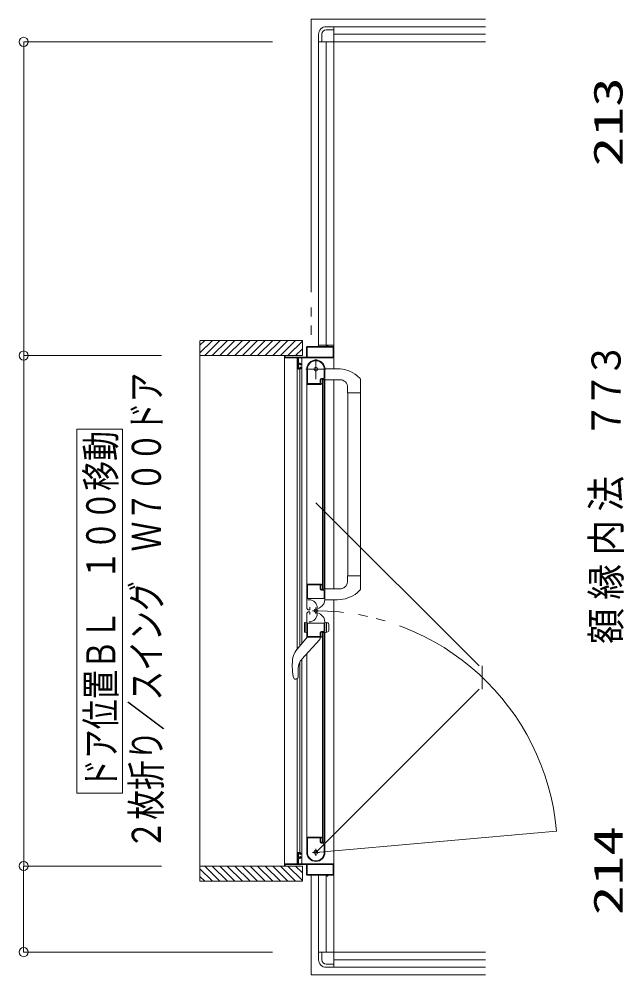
# Model space of a CAD drawing. Units: millimetres on the paper. Extents: x -305 to 305, y -152 to 152.
# Drawn here: x -128.2 to -88.3, y 8.6 to 71.6 of the extents above; entities that cross this region are included whole.
import ezdxf
from ezdxf.enums import TextEntityAlignment as Align

# ---------------------------------------------------------------- set-up
doc = ezdxf.new("R2010")
doc.units = ezdxf.units.MM
doc.linetypes.add('LONG_CHAIN', pattern=[21, 18, -1, 1, -1])
doc.linetypes.add('LONG_DOUBLE_CHAIN', pattern=[21.8, 18, -1, 0.6, -0.6, 0.6, -1])
doc.layers.add('0-0_0', color=7, linetype='Continuous', lineweight=9)
doc.layers.add('0-1_VIEW0001', color=7, linetype='Continuous', lineweight=9)
doc.styles.add('ＭＳ ゴシック', font='')
doc.styles.get('ＭＳ ゴシック').set_extended_font_data('MS Gothic')

# ---------------------------------------------------------------- blocks, each defined once
blk = doc.blocks.new('_ORIGIN')
at = {"layer": '0-0_0'}
blk.add_line((0, 0), (-1, 0), dxfattribs=at)
blk.add_circle((0, 0), 0.5, dxfattribs=at)

msp = doc.modelspace()

# ---------------------------------------------------------------- linework, layer by layer
at = {"layer": '0-1_VIEW0001', "linetype": 'LONG_DOUBLE_CHAIN'}
for p, q in [((-108.934, 71.573), (-108.934, 49.998)), ((-97.434, 71.573), (-108.934, 71.573)), ((-108.619, 39.695), (-97.859, 28.934)), ((-97.659, 28.934), (-97.659, 27.408)), ((-108.619, 16.648), (-97.859, 27.408)), ((-92.755, 18.036), (-108.619, 16.648)), ((-108.934, 15.148), (-108.934, 8.573)), ((-97.434, 8.573), (-108.934, 8.573))]:
    msp.add_line(p, q, dxfattribs=at)
at = {"layer": '0-1_VIEW0001'}
for p, q in [((-108.434, 70.073), (-108.434, 70.573)), ((-108.234, 70.073), (-108.234, 70.573)), ((-107.434, 71.073), (-107.934, 71.073)), ((-107.934, 70.873), (-107.434, 70.873)), ((-107.434, 71.073), (-97.434, 71.073)), ((-107.434, 49.948), (-107.434, 71.073)), ((-97.434, 71.073), (-107.434, 71.073)), ((-107.434, 71.073), (-107.434, 70.673)), ((-107.434, 70.573), (-97.434, 70.573)), ((-111.474, 70.073), (-127.882, 70.073)), ((-108.434, 49.998), (-108.434, 70.073)), ((-108.434, 70.073), (-97.434, 70.073)), ((-108.434, 70.073), (-108.434, 49.998)), ((-108.034, 70.073), (-108.434, 70.073)), ((-107.934, 49.998), (-107.934, 70.073)), ((-127.882, 69.473), (-127.882, 49.998)), ((-116.259, 50.398), (-109.509, 50.398)), ((-116.259, 49.583), (-115.444, 50.398)), ((-116.259, 50.078), (-115.939, 50.398)), ((-116.259, 50.347), (-116.259, 14.748)), ((-115.949, 49.398), (-114.949, 50.398)), ((-115.454, 49.398), (-114.454, 50.398)), ((-114.959, 49.398), (-113.959, 50.398)), ((-114.459, 49.398), (-113.459, 50.398)), ((-113.959, 49.398), (-112.959, 50.398)), ((-113.459, 49.398), (-112.459, 50.398)), ((-112.959, 49.398), (-111.959, 50.398)), ((-112.459, 49.398), (-111.459, 50.398)), ((-111.959, 49.398), (-110.959, 50.398)), ((-111.459, 49.398), (-110.459, 50.398)), ((-110.959, 49.398), (-109.959, 50.398)), ((-110.459, 49.398), (-109.509, 50.348)), ((-109.959, 49.398), (-109.509, 49.848)), ((-109.509, 49.399), (-109.509, 50.398)), ((-109.234, 49.948), (-109.234, 49.313)), ((-109.189, 49.938), (-109.189, 49.313)), ((-107.889, 49.998), (-109.184, 49.998)), ((-107.494, 49.953), (-109.174, 49.953)), ((-108.434, 50.073), (-107.434, 50.073)), ((-107.874, 50.063), (-107.874, 50.013)), ((-107.844, 50.073), (-107.864, 50.073)), ((-107.834, 50.013), (-107.834, 50.063)), ((-107.484, 49.998), (-107.819, 49.998)), ((-107.479, 49.313), (-107.479, 49.938)), ((-107.434, 49.95), (-107.434, 48.524)), ((-118.799, 49.398), (-127.882, 49.398)), ((-116.259, 49.398), (-109.509, 49.398)), ((-110.684, 49.383), (-110.684, 49.263)), ((-110.684, 15.898), (-110.684, 49.248)), ((-110.669, 49.248), (-109.834, 49.248)), ((-110.634, 49.313), (-110.634, 49.383)), ((-109.249, 49.298), (-110.619, 49.298)), ((-109.857, 30.019), (-109.857, 49.248)), ((-109.819, 49.233), (-109.819, 48.548)), ((-109.769, 48.913), (-109.769, 49.233)), ((-109.754, 49.248), (-107.459, 49.248)), ((-109.541, 30.403), (-109.541, 49.248)), ((-109.174, 49.298), (-107.494, 49.298)), ((-127.882, 48.798), (-127.882, 16.348)), ((-109.769, 48.568), (-109.769, 48.838)), ((-109.669, 48.898), (-109.754, 48.898)), ((-109.754, 48.853), (-109.684, 48.853)), ((-109.684, 48.553), (-109.754, 48.553)), ((-109.669, 48.838), (-109.669, 48.793)), ((-109.669, 48.613), (-109.669, 48.568)), ((-109.654, 48.778), (-109.634, 48.778)), ((-109.634, 48.628), (-109.654, 48.628)), ((-109.619, 48.793), (-109.619, 48.848)), ((-109.619, 48.548), (-109.619, 48.613)), ((-109.169, 48.572), (-109.169, 47.558)), ((-107.191, 48.523), (-108.009, 48.526)), ((-109.769, 48.498), (-109.669, 48.498)), ((-109.681, 30.233), (-109.681, 48.498)), ((-109.219, 48.499), (-109.219, 34.323)), ((-108.254, 47.893), (-108.139, 47.893)), ((-108.064, 47.968), (-108.064, 48.498)), ((-108.019, 47.513), (-108.019, 48.498)), ((-105.896, 48.061), (-105.697, 47.877)), ((-109.209, 47.498), (-108.268, 47.498)), ((-109.159, 47.548), (-108.339, 47.548)), ((-108.329, 47.558), (-108.329, 47.818)), ((-108.284, 47.573), (-108.284, 47.798)), ((-108.255, 47.505), (-108.246, 47.52)), ((-108.244, 47.527), (-108.244, 47.533)), ((-108.234, 47.848), (-108.109, 47.848)), ((-108.184, 47.823), (-108.084, 47.823)), ((-108.184, 33.998), (-108.184, 47.823)), ((-108.084, 33.998), (-108.084, 47.823)), ((-108.082, 47.52), (-108.073, 47.505)), ((-108.061, 47.498), (-108.034, 47.498)), ((-108.034, 34.323), (-108.034, 47.498)), ((-107.024, 47.803), (-108.019, 47.803)), ((-107.434, 47.798), (-107.434, 34.024)), ((-106.524, 46.948), (-106.524, 47.303)), ((-105.669, 46.948), (-105.669, 47.808)), ((-106.524, 46.948), (-105.669, 46.948)), ((-106.519, 46.948), (-106.519, 34.874)), ((-105.669, 46.948), (-105.669, 34.012)), ((-121.377, 44.548), (-124.377, 44.548)), ((-124.377, 20.548), (-124.377, 44.548)), ((-121.377, 20.548), (-121.377, 44.548)), ((-106.524, 34.874), (-106.524, 34.519)), ((-106.524, 34.874), (-105.669, 34.874)), ((-109.219, 34.354), (-109.219, 32.784)), ((-109.219, 34.323), (-108.268, 34.323)), ((-109.169, 34.263), (-109.169, 33.403)), ((-108.344, 34.273), (-109.159, 34.273)), ((-108.329, 34.008), (-108.329, 34.258)), ((-108.284, 34.023), (-108.284, 34.248)), ((-108.246, 34.302), (-108.255, 34.316)), ((-108.244, 34.288), (-108.244, 34.294)), ((-108.073, 34.316), (-108.082, 34.302)), ((-108.034, 34.323), (-108.061, 34.323)), ((-108.019, 34.308), (-108.019, 33.322)), ((-106.955, 34.024), (-108.009, 34.024)), ((-109.159, 33.393), (-108.079, 33.393)), ((-108.139, 33.933), (-108.254, 33.933)), ((-108.109, 33.973), (-108.234, 33.973)), ((-108.084, 33.998), (-108.184, 33.998)), ((-108.064, 33.408), (-108.064, 33.858)), ((-105.894, 33.761), (-105.697, 33.944)), ((-109.145, 33.303), (-109.065, 33.303)), ((-109.014, 32.658), (-109.014, 32.808)), ((-108.525, 32.763), (-108.525, 32.383)), ((-108.449, 32.727), (-108.319, 32.802)), ((-107.191, 33.298), (-108.009, 33.296)), ((-107.434, 33.298), (-107.434, 15.198)), ((-107.434, 9.073), (-107.434, 33.298)), ((-109.219, 30.793), (-109.219, 32.363)), ((-109.069, 32.633), (-109.039, 32.633)), ((-109.069, 32.513), (-109.039, 32.513)), ((-109.014, 32.488), (-109.014, 32.338)), ((-108.449, 32.419), (-108.319, 32.344)), ((-109.369, 31.756), (-109.369, 31.19)), ((-109.319, 31.149), (-109.319, 31.796)), ((-109.169, 30.883), (-109.169, 31.743)), ((-109.159, 31.753), (-108.079, 31.753)), ((-108.064, 31.738), (-108.064, 31.288)), ((-108.019, 30.838), (-108.019, 31.824)), ((-108.019, 31.823), (-107.825, 31.77)), ((-107.919, 31.149), (-107.919, 31.796)), ((-107.769, 31.698), (-107.769, 31.247)), ((-109.219, 31.123), (-109.343, 31.156)), ((-108.344, 30.873), (-109.159, 30.873)), ((-108.329, 31.138), (-108.329, 30.888)), ((-108.284, 31.123), (-108.284, 30.898)), ((-108.139, 31.213), (-108.254, 31.213)), ((-108.109, 31.173), (-108.234, 31.173)), ((-108.184, 31.148), (-108.184, 17.323)), ((-108.084, 31.148), (-108.184, 31.148)), ((-108.084, 31.148), (-108.084, 17.323)), ((-108.019, 31.123), (-107.825, 31.175)), ((-109.932, 29.928), (-109.194, 30.823)), ((-108.373, 30.661), (-109.551, 29.373)), ((-108.268, 30.823), (-109.209, 30.823)), ((-108.344, 30.823), (-108.344, 30.732)), ((-108.246, 30.845), (-108.255, 30.83)), ((-108.244, 30.858), (-108.244, 30.852)), ((-108.073, 30.83), (-108.082, 30.845)), ((-108.034, 30.823), (-108.061, 30.823)), ((-108.034, 30.823), (-108.034, 17.648)), ((-109.219, 16.648), (-109.219, 29.736)), ((-109.681, 16.648), (-109.681, 29.188)), ((-109.541, 15.898), (-109.541, 29.385)), ((-109.778, 28.789), (-109.778, 28.27)), ((-110.112, 28.236), (-110.068, 28.121)), ((-110.041, 28.087), (-110.068, 28.121)), ((-110.041, 28.087), (-110.04, 28.086)), ((-109.916, 28.073), (-109.998, 28.073)), ((-109.857, 15.898), (-109.857, 28.073)), ((-109.84, 28.109), (-109.841, 28.106)), ((-121.377, 20.548), (-124.377, 20.548)), ((-109.209, 17.648), (-108.268, 17.648)), ((-108.255, 17.641), (-108.246, 17.627)), ((-108.082, 17.627), (-108.073, 17.641)), ((-108.061, 17.648), (-108.034, 17.648)), ((-109.169, 16.574), (-109.169, 17.588)), ((-109.159, 17.598), (-108.339, 17.598)), ((-108.329, 17.588), (-108.329, 17.328)), ((-108.284, 17.573), (-108.284, 17.348)), ((-108.254, 17.253), (-108.139, 17.253)), ((-108.244, 17.619), (-108.244, 17.613)), ((-108.234, 17.298), (-108.109, 17.298)), ((-108.184, 17.323), (-108.084, 17.323)), ((-108.064, 17.178), (-108.064, 16.648)), ((-108.019, 17.633), (-108.019, 16.648)), ((-109.819, 15.913), (-109.819, 16.598)), ((-109.769, 16.648), (-109.669, 16.648)), ((-109.769, 16.578), (-109.769, 16.308)), ((-109.684, 16.593), (-109.754, 16.593)), ((-109.669, 16.533), (-109.669, 16.578)), ((-109.634, 16.518), (-109.654, 16.518)), ((-109.619, 16.598), (-109.619, 16.533)), ((-110.684, 15.763), (-110.684, 15.883)), ((-110.669, 15.898), (-109.834, 15.898)), ((-110.634, 15.833), (-110.634, 15.763)), ((-109.249, 15.848), (-110.619, 15.848)), ((-109.769, 16.233), (-109.769, 15.913)), ((-109.754, 16.293), (-109.684, 16.293)), ((-109.669, 16.248), (-109.754, 16.248)), ((-109.754, 15.898), (-107.459, 15.898)), ((-109.669, 16.308), (-109.669, 16.353)), ((-109.654, 16.368), (-109.634, 16.368)), ((-109.619, 16.353), (-109.619, 16.298)), ((-109.234, 15.198), (-109.234, 15.833)), ((-109.189, 15.208), (-109.189, 15.833)), ((-109.174, 15.848), (-107.494, 15.848)), ((-107.479, 15.833), (-107.479, 15.208)), ((-118.799, 15.748), (-127.883, 15.748)), ((-127.883, 10.673), (-127.883, 15.148)), ((-118.799, 15.748), (-127.882, 15.748)), ((-116.259, 15.748), (-109.509, 15.748)), ((-116.259, 15.563), (-115.444, 14.748)), ((-115.949, 15.748), (-114.949, 14.748)), ((-115.454, 15.748), (-114.454, 14.748)), ((-114.959, 15.748), (-113.959, 14.748)), ((-114.459, 15.748), (-113.459, 14.748)), ((-113.959, 15.748), (-112.959, 14.748)), ((-113.459, 15.748), (-112.459, 14.748)), ((-112.959, 15.748), (-111.959, 14.748)), ((-112.459, 15.748), (-111.459, 14.748)), ((-111.959, 15.748), (-110.959, 14.748)), ((-111.459, 15.748), (-110.459, 14.748)), ((-110.959, 15.748), (-109.959, 14.748)), ((-110.459, 15.748), (-109.509, 14.798)), ((-109.959, 15.748), (-109.509, 15.298)), ((-107.889, 15.148), (-109.184, 15.148)), ((-107.494, 15.193), (-109.174, 15.193)), ((-108.434, 10.073), (-108.434, 15.148)), ((-108.434, 15.148), (-108.434, 10.073)), ((-107.934, 10.073), (-107.934, 15.148)), ((-107.874, 15.083), (-107.874, 15.133)), ((-107.834, 15.133), (-107.834, 15.083)), ((-107.484, 15.148), (-107.819, 15.148)), ((-116.259, 15.068), (-115.939, 14.748)), ((-107.844, 15.073), (-107.864, 15.073)), ((-111.474, 10.073), (-127.883, 10.073)), ((-108.434, 10.073), (-97.434, 10.073)), ((-108.034, 10.073), (-108.434, 10.073)), ((-108.434, 10.073), (-108.434, 9.573)), ((-108.234, 10.073), (-108.234, 9.573)), ((-107.434, 9.573), (-97.434, 9.573)), ((-107.434, 9.073), (-107.434, 9.473)), ((-107.934, 9.273), (-107.434, 9.273)), ((-107.434, 9.073), (-107.934, 9.073)), ((-107.434, 9.073), (-97.434, 9.073)), ((-97.434, 9.073), (-107.434, 9.073))]:
    msp.add_line(p, q, dxfattribs=at)
at = {"layer": '0-1_VIEW0001', "linetype": 'LONG_CHAIN'}
for p, q in [((-108.619, 47.848), (-108.619, 49.148)), ((-107.969, 48.498), (-109.269, 48.498)), ((-108.619, 32.786), (-108.619, 32.361)), ((-108.832, 32.573), (-108.44, 32.573)), ((-108.849, 16.648), (-108.389, 16.648)), ((-108.619, 16.418), (-108.619, 16.878))]:
    msp.add_line(p, q, dxfattribs=at)
at = {"layer": '0-1_VIEW0001', "color": 5}
msp.add_line((-109.509, 15.748), (-116.259, 15.748), dxfattribs=at)
at = {"layer": '0-1_VIEW0001'}
for points in [[(-109.219, 31.123), (-109.219, 31.823), (-109.343, 31.789)], [(-109.998, 28.073), (-110, 28.073), (-110.002, 28.074), (-110.005, 28.074), (-110.007, 28.074), (-110.009, 28.074), (-110.011, 28.075), (-110.013, 28.075), (-110.016, 28.076), (-110.018, 28.076), (-110.02, 28.076), (-110.022, 28.077), (-110.025, 28.078), (-110.027, 28.078), (-110.029, 28.079), (-110.031, 28.08), (-110.033, 28.081), (-110.035, 28.082), (-110.037, 28.084), (-110.039, 28.085), (-110.04, 28.086)], [(-109.839, 28.109), (-109.838, 28.11), (-109.838, 28.111), (-109.837, 28.112), (-109.836, 28.113), (-109.835, 28.114), (-109.834, 28.116), (-109.833, 28.117), (-109.831, 28.118), (-109.83, 28.12), (-109.829, 28.121), (-109.828, 28.122), (-109.827, 28.124), (-109.826, 28.125), (-109.825, 28.127), (-109.824, 28.128), (-109.823, 28.13), (-109.822, 28.131), (-109.821, 28.133), (-109.82, 28.135), (-109.818, 28.138), (-109.816, 28.141), (-109.814, 28.144), (-109.812, 28.147), (-109.81, 28.151), (-109.808, 28.154), (-109.806, 28.158), (-109.804, 28.161), (-109.802, 28.165), (-109.8, 28.169), (-109.799, 28.173), (-109.797, 28.177), (-109.796, 28.18), (-109.794, 28.184), (-109.793, 28.188), (-109.791, 28.192), (-109.79, 28.196), (-109.789, 28.2), (-109.787, 28.205), (-109.786, 28.209)], [(-109.786, 28.209), (-109.785, 28.213), (-109.784, 28.217), (-109.783, 28.221), (-109.782, 28.226), (-109.782, 28.23), (-109.781, 28.234), (-109.78, 28.238), (-109.78, 28.243), (-109.779, 28.247), (-109.779, 28.252), (-109.779, 28.254), (-109.778, 28.256), (-109.778, 28.258), (-109.778, 28.26), (-109.778, 28.262), (-109.778, 28.264), (-109.778, 28.267), (-109.778, 28.269), (-109.778, 28.271), (-109.778, 28.273)], [(-116.259, 14.748), (-109.509, 14.748), (-109.509, 15.749)]]:
    msp.add_lwpolyline(points, dxfattribs=at)
for centre, radius in [((-108.619, 48.498), 0.125), ((-108.619, 32.573), 0.113), ((-108.619, 16.648), 0.125)]:
    msp.add_circle(centre, radius, dxfattribs=at)
for centre, radius, start, end in [((-107.934, 70.573), 0.5, 90, 180), ((-107.934, 70.573), 0.3, 90, 180), ((-109.184, 49.948), 0.05, 90, 180), ((-109.174, 49.938), 0.015, 90, 180), ((-107.889, 50.013), 0.015, 270, 0), ((-107.864, 50.063), 0.01, 90, 180), ((-107.844, 50.063), 0.01, 0, 90), ((-107.819, 50.013), 0.015, 180, 270), ((-107.494, 49.938), 0.015, 0, 90), ((-107.484, 49.948), 0.05, 0, 90), ((-110.669, 49.383), 0.015, 90, 180), ((-110.669, 49.263), 0.015, 180, 270), ((-110.649, 49.383), 0.015, 0, 90), ((-110.619, 49.313), 0.015, 180, 270), ((-109.834, 49.233), 0.015, 0, 90), ((-109.754, 49.233), 0.015, 90, 180), ((-109.249, 49.313), 0.015, 270, 0), ((-109.174, 49.313), 0.015, 180, 270), ((-107.494, 49.313), 0.015, 270, 0), ((-107.459, 49.273), 0.025, 270, 0), ((-109.769, 48.548), 0.05, 180, 270), ((-109.754, 48.913), 0.015, 180, 270), ((-109.754, 48.838), 0.015, 90, 180), ((-109.754, 48.568), 0.015, 180, 270), ((-109.684, 48.838), 0.015, 0, 90), ((-109.684, 48.568), 0.015, 270, 0), ((-109.669, 48.848), 0.05, 0, 90), ((-109.654, 48.793), 0.015, 180, 270), ((-109.654, 48.613), 0.015, 90, 180), ((-109.669, 48.548), 0.05, 270, 0), ((-109.634, 48.793), 0.015, 270, 0), ((-109.634, 48.613), 0.015, 0, 90), ((-108.619, 48.498), 0.6, 0, 180), ((-108.619, 48.498), 0.555, 0, 172.23293), ((-109.159, 48.572), 0.01, 172.23293, 180), ((-107.199, 46.453), 2.07, 50.97582, 89.8), ((-108.254, 47.818), 0.075, 90, 180), ((-108.139, 47.968), 0.075, 270, 0), ((-109.209, 47.508), 0.01, 180, 270), ((-109.159, 47.558), 0.01, 180, 270), ((-108.339, 47.558), 0.01, 270, 0), ((-108.234, 47.798), 0.05, 90, 180), ((-108.259, 47.573), 0.025, 180, 270), ((-108.268, 47.513), 0.015, 270, 329.03624), ((-108.259, 47.533), 0.015, 0, 90), ((-108.259, 47.527), 0.015, 329.03624, 0), ((-108.109, 47.823), 0.025, 0, 90), ((-108.069, 47.527), 0.015, 180, 210.96376), ((-108.061, 47.513), 0.015, 210.96376, 270), ((-108.034, 47.513), 0.015, 270, 0), ((-107.024, 47.303), 0.5, 0, 90), ((-105.769, 47.808), 0.1, 0, 43.47243), ((-109.209, 34.313), 0.01, 90, 180), ((-109.159, 34.263), 0.01, 90, 180), ((-108.344, 34.258), 0.015, 0, 90), ((-108.259, 34.248), 0.025, 90, 180), ((-108.234, 34.023), 0.05, 180, 270), ((-108.268, 34.308), 0.015, 30.96376, 90), ((-108.259, 34.288), 0.015, 270, 0), ((-108.259, 34.294), 0.015, 0, 30.96376), ((-108.069, 34.294), 0.015, 149.03624, 180), ((-108.061, 34.308), 0.015, 90, 149.03624), ((-108.034, 34.308), 0.015, 0, 90), ((-107.024, 34.519), 0.5, 277.95562, 0), ((-109.159, 33.403), 0.01, 180, 270), ((-108.254, 34.008), 0.075, 180, 270), ((-108.139, 33.858), 0.075, 0, 90), ((-108.109, 33.998), 0.025, 270, 0), ((-108.079, 33.408), 0.015, 270, 0), ((-107.199, 35.368), 2.07, 270.2, 309.05814), ((-105.769, 34.013), 0.1, 316.52757, 0), ((-109.069, 32.783), 0.15, 180, 270), ((-109.065, 32.763), 0.54, 0, 90), ((-108.619, 33.322), 0.6, 300, 0), ((-109.069, 32.363), 0.15, 90, 180), ((-109.065, 32.383), 0.54, 270, 0), ((-109.039, 32.658), 0.025, 270, 0), ((-109.039, 32.488), 0.025, 0, 90), ((-108.619, 31.824), 0.6, 0, 60), ((-109.334, 31.756), 0.035, 105, 180), ((-109.159, 31.743), 0.01, 90, 180), ((-108.079, 31.738), 0.015, 0, 90), ((-107.844, 31.698), 0.075, 0, 75), ((-109.334, 31.19), 0.035, 180, 255), ((-109.159, 30.883), 0.01, 180, 270), ((-108.344, 30.888), 0.015, 270, 0), ((-108.254, 31.138), 0.075, 90, 180), ((-108.234, 31.123), 0.05, 90, 180), ((-108.259, 30.898), 0.025, 180, 270), ((-108.259, 30.858), 0.015, 0, 90), ((-108.139, 31.288), 0.075, 270, 0), ((-108.109, 31.148), 0.025, 0, 90), ((-107.844, 31.247), 0.075, 285, 0), ((-109.209, 30.833), 0.01, 180, 270), ((-108.444, 30.732), 0.1, 317.56377, 0), ((-108.268, 30.838), 0.015, 270, 329.03624), ((-108.259, 30.852), 0.015, 329.03624, 0), ((-108.069, 30.852), 0.015, 180, 210.96376), ((-108.061, 30.838), 0.015, 210.96376, 270), ((-108.034, 30.838), 0.015, 270, 0), ((-109.238, 29.355), 0.9, 140.5, 170.71156), ((-106.504, 28.908), 3.67, 170.71156, 190.5453), ((-108.913, 28.789), 0.865, 137.56377, 180), ((-109.916, 28.173), 0.1, 270, 318.18968), ((-109.209, 17.638), 0.01, 90, 180), ((-108.268, 17.633), 0.015, 30.96376, 90), ((-108.061, 17.633), 0.015, 90, 149.03624), ((-108.034, 17.633), 0.015, 0, 90), ((-109.159, 17.588), 0.01, 90, 180), ((-108.339, 17.588), 0.01, 0, 90), ((-108.254, 17.328), 0.075, 180, 270), ((-108.259, 17.573), 0.025, 90, 180), ((-108.234, 17.348), 0.05, 180, 270), ((-108.259, 17.613), 0.015, 270, 0), ((-108.259, 17.619), 0.015, 0, 30.96376), ((-108.139, 17.178), 0.075, 0, 90), ((-108.109, 17.323), 0.025, 270, 0), ((-108.069, 17.619), 0.015, 149.03624, 180), ((-109.769, 16.598), 0.05, 90, 180), ((-109.754, 16.578), 0.015, 90, 180), ((-109.684, 16.578), 0.015, 0, 90), ((-109.669, 16.598), 0.05, 0, 90), ((-109.654, 16.533), 0.015, 180, 270), ((-109.634, 16.533), 0.015, 270, 0), ((-109.204, 16.748), 0.015, 177.30646, 180), ((-108.619, 16.648), 0.6, 180, 0), ((-108.619, 16.648), 0.555, 187.76707, 0), ((-109.159, 16.574), 0.01, 180, 187.76707), ((-110.669, 15.883), 0.015, 90, 180), ((-110.669, 15.763), 0.015, 180, 270), ((-110.649, 15.763), 0.015, 270, 0), ((-110.619, 15.833), 0.015, 90, 180), ((-109.834, 15.913), 0.015, 270, 0), ((-109.754, 16.308), 0.015, 180, 270), ((-109.754, 16.233), 0.015, 90, 180), ((-109.754, 15.913), 0.015, 180, 270), ((-109.684, 16.308), 0.015, 270, 0), ((-109.654, 16.353), 0.015, 90, 180), ((-109.669, 16.298), 0.05, 270, 0), ((-109.634, 16.353), 0.015, 0, 90), ((-109.249, 15.833), 0.015, 0, 90), ((-109.174, 15.833), 0.015, 90, 180), ((-107.494, 15.833), 0.015, 0, 90), ((-107.459, 15.873), 0.025, 0, 90), ((-109.184, 15.198), 0.05, 180, 270), ((-109.174, 15.208), 0.015, 180, 270), ((-107.889, 15.133), 0.015, 0, 90), ((-107.819, 15.133), 0.015, 90, 180), ((-107.494, 15.208), 0.015, 270, 0), ((-107.484, 15.198), 0.05, 270, 0), ((-107.864, 15.083), 0.01, 180, 270), ((-107.844, 15.083), 0.01, 270, 0), ((-107.934, 9.573), 0.5, 180, 270), ((-107.934, 9.573), 0.3, 180, 270)]:
    msp.add_arc(centre, radius, start, end, dxfattribs=at)
at = {"layer": '0-1_VIEW0001', "linetype": 'LONG_DOUBLE_CHAIN'}
msp.add_arc((-108.619, 16.648), 15.925, 5, 90, dxfattribs=at)

# ---------------------------------------------------------------- block references
at = {"layer": '0-1_VIEW0001', "xscale": 0.6, "yscale": 0.6}
for p, rotation in [((-127.882, 70.073), 90), ((-127.882, 49.398), 270), ((-127.882, 49.398), 90), ((-127.883, 15.748), 90), ((-127.882, 15.748), 270), ((-127.883, 10.073), 270)]:
    msp.add_blockref('_ORIGIN', p, dxfattribs=dict(at, rotation=rotation))

# ---------------------------------------------------------------- texts
at = {"layer": '0-1_VIEW0001', "style": 'ＭＳ ゴシック'}
for s, width, p in [('213', 1.5, (-87.822, 61.864)), ('３', 0.9, (-87.949, 47.929)), ('２枚折り／スイング\u3000Ｗ７００ドア', 0.75, (-118.26, 16.833)), ('７', 0.9, (-87.949, 45.941)), ('７', 0.9, (-87.949, 43.953)), ('ドア位置ＢＬ\u3000１００移動', 0.75, (-121.258, 20.833)), ('法', 0.9, (-87.949, 39.113)), ('内', 0.9, (-87.949, 36.205)), ('縁', 0.9, (-87.949, 33.297)), ('額', 0.9, (-87.949, 30.389)), ('214', 1.5, (-87.822, 12.503))]:
    msp.add_text(s, height=1.921, rotation=90, dxfattribs=dict(at, width=width)).set_placement(p, align=Align.BOTTOM_LEFT)

doc.saveas('drawing.dxf')
